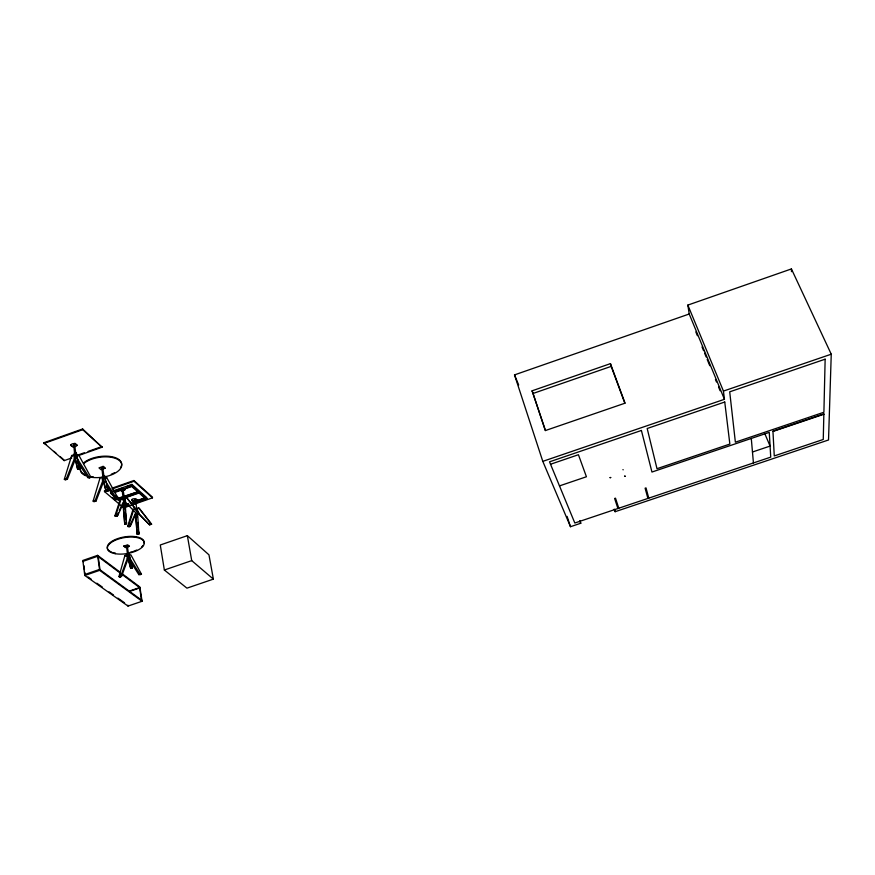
<?xml version="1.0" encoding="UTF-8"?>
<svg xmlns="http://www.w3.org/2000/svg" width="875" height="875" viewBox="0 0 875 875"><rect width="100%" height="100%" fill="white"/><g stroke="black" fill="none" stroke-linecap="round" stroke-linejoin="round"><path stroke-width="1.31" d="M689.216 314.005L514.511 374.894L542.795 461.355L724.445 399.306L689.216 314.005L687.848 305.091L791.416 268.931L831.25 354.2L828.527 439.972L615.136 511.7L614.239 509.141M74.692 455.514L73.817 454.759L71.673 455.514L64.345 479.216L65.242 479.948L67.397 479.183L75.228 459.517L73.708 444.894L74.67 445.102L75.917 454.42M74.659 445.2L73.227 445.309M74.32 454.311L74.43 453.097L76.366 452.955L79.516 468.792L77.569 468.945L74.856 458.314L74.32 454.311L76.245 454.158L76.366 452.955M77.569 468.945L74.43 453.097M102.878 478.078L102.058 477.367L99.991 478.1L93.133 501.091L93.975 501.769L96.053 501.047L103.436 481.972L101.839 467.775L102.758 467.972L104.07 477.028M102.758 467.972L101.38 468.169M65.439 479.402L66.27 479.117M65.439 479.566L66.216 479.303M102.703 475.814L103.119 480.845L106.094 491.367L107.953 491.203L108.117 490.077L104.552 475.661L102.703 475.814L106.094 491.367M104.398 476.798L104.552 475.661M78.148 468.409L79.089 468.278L78.258 468.738M88.845 477.673L89.764 477.553L88.812 477.455M124.677 498.192L124.414 498.586C126.623 501.802 122.336 502.611 126.186 504.328L126.416 505.816L128.844 504.963M94.183 501.255L95.08 501.298L94.237 501.309M124.731 524.048L123.375 502.884L125.147 502.731L126.492 523.884L124.731 524.048L122.981 504.131M124.906 555.483L125.617 556.041L127.477 555.395L126.766 554.848L124.906 555.483L118.945 576.581L119.656 577.117L121.527 576.472L128.013 558.994L126.492 545.967L127.291 546.109L128.494 554.094M135.461 500.161L134.159 500.358L135.461 500.161L137.32 512.345M127.225 554.487L127.389 553.569L129.03 553.405L132.366 568.214L130.703 568.389L127.761 558.097M106.695 491.083L107.548 490.798M128.866 554.323L129.03 553.405M130.703 568.389L127.389 553.569M137.156 534.297L135.844 513.527L137.583 513.363L138.884 534.122L137.156 534.297L135.428 514.73M117.414 499.188L116.572 499.472L117.403 499.089M116.714 516.02L115.872 515.823M126.12 523.523L125.366 523.698L126.033 523.556M126.164 523.677L125.278 523.589L126.088 523.578M129.5 526.498L128.669 526.564L129.434 526.334M119.875 576.866L120.652 576.702M137.594 513.734L138.436 513.931M137.703 533.848L138.48 533.641L137.867 534.166M137.736 534.056L138.545 533.728L137.856 533.903M131.316 568.258L132.059 568.061M149.844 524.3L150.708 524.442M140.58 574.656L140.273 574.613M119.656 577.117L120.367 574.634M610.072 477.597L610.717 477.553M610.094 477.717L610.684 477.488M135.931 513.647L130.452 525.984L129.456 526.783L127.641 526.455L133.12 509.108M127.641 526.455L128.636 525.656L133.722 509.556M623.208 469.809L622.923 469.645M624.564 476.175L625.209 476.273M625.1 476.109L624.652 476.252M114.855 515.911L120.597 498.389L121.603 497.569L123.441 497.941L124.02 501.736L117.731 515.452L116.725 516.261L114.855 515.911L115.861 515.102L121.603 497.569M118.945 576.581L120.805 575.936L127.302 558.447L126.766 554.848M93.133 501.091L95.222 500.358L102.616 481.261L102.058 477.367M64.345 479.216L66.5 478.45L74.342 458.762L73.817 454.759M130.003 525.547L135.494 513.198M116.725 516.261L118.289 512.837M119.339 510.552L122.489 503.694M79.034 468.398L78.225 468.508L79.111 468.508M115.905 515.977L116.747 515.856M87.73 477.542L88.78 476.656L90.792 477.072L89.742 477.958L87.73 477.542L77.612 461.716M105.689 478.417L106.706 477.553L118.442 498.881L117.403 499.734L115.5 499.352L106.422 485.177M115.5 499.352L116.528 498.509L118.442 498.881M122.434 498.75L123.441 497.941M123.014 502.556L124.02 501.736M134.914 509.458L135.898 508.659L136.292 511.164M107.516 490.853L106.717 491.138M138.348 513.822L137.605 513.931M130.955 562.286L138.841 574.623L141.466 574.175L130.9 554.881L129.205 554.608L129.741 558.206L139.781 573.913M141.466 574.175L138.841 574.623M89.206 477.356L89.305 477.345M71.75 457.953L64.17 460.633L43.75 442.783L82.622 428.958L102.069 447.212L78.072 455.711M43.837 443.505L82.72 429.68L102.069 447.212M77.164 445.342C73.872 449.17 66.062 444.095 74.977 443.406L77.175 445.408L74.977 443.406M77.973 455.011L84.284 452.769M88.08 451.434L101.97 446.512M75.611 458.872L74.747 458.85L74.648 455.306M103.097 466.375L98.984 467.895L101.03 469.689L105.142 468.234L103.097 466.375L105.131 468.169M103.709 480.725L103.633 481.348M103.327 481.239L102.845 477.892M109.561 489.048L104.431 490.853L104.541 491.619L123.747 507.872L123.627 507.117M112.12 488.152L133.919 480.506L152.359 497.098L152.48 497.842L124.994 507.434M104.541 491.619L109.67 489.814M112.241 488.917L134.039 481.272L152.48 497.842M132.18 504.252L147 499.078L146.759 497.602L131.928 484.378L110.502 491.881L110.72 493.391L113.783 495.994M112.93 491.498L123.419 487.823M126.558 486.73L130.266 485.428M114.505 492.067L132.158 485.887L147 499.078M114.384 492.581L131.742 486.5L145.852 499.034L131.272 504.12M138.819 491.498L118.825 498.039L119.044 499.527L121.505 498.673M137.594 491.936L119.208 498.356L115.763 495.425M123.955 497.82L138.688 492.669L138.447 491.17M124.206 502.545L123.703 501.987L124.939 501.878L124.305 497.875L126.306 497.175L139.344 513.68L137.32 514.38L136.566 513.734L138.589 513.023L139.344 513.68M126.788 497.284L139.059 492.997M131.917 500.073C137.955 504.58 126.208 498.389 135.844 498.706L137.681 500.314M126.186 504.328L128.614 503.486M131.042 502.633L145.611 497.547L141.728 494.091M136.883 501.047L144.287 498.466M129.708 505.116L126 506.406L122.948 503.803M136.741 508.594L138.709 507.905L139.442 508.55L151.605 524.191L149.614 524.88L138.217 513.253M532.109 390.808L610.444 363.639L625.067 403.167L545.322 430.577L532.109 390.808L545.475 430.533M148.881 524.245L150.872 523.556L151.605 524.191M533.148 393.433L611.188 366.373L610.444 363.639M123.944 546.142L127.641 544.797L129.412 546.263L125.716 547.542L123.933 546.077L125.716 547.542M120.367 572.392L97.606 555.352L82.808 560.47L84.787 575.477L128.023 606.069L142.056 601.278L139.88 586.994L122.533 574.011M125.705 547.477L129.412 546.263M187.359 535.653L160.278 544.994L164.358 570.019L186.933 588.153L213.38 579.13L208.961 554.837L187.359 535.653L191.723 560.623L213.38 579.13M127.925 558.37L127.466 555.275M84.787 575.477L99.663 570.347L142.056 601.278M164.358 570.019L191.723 560.623M129.434 591.03L139.595 587.552L141.509 600.097M131.13 590.909L140.011 587.869L97.727 556.259L82.928 561.378L83.409 561.728M724.445 399.306L723.439 391.081L831.25 354.2M550.528 464.242L578.43 454.727L586.425 476.755L559.475 485.898M772.964 431.452L823.845 414.247M752.467 452.003L770.077 446.075L764.783 433.584M542.795 461.355L570.489 526.706L580.77 523.25L579.917 520.691M75.677 458.161L75.086 458.73M130.867 567.47L132.53 567.295M137.331 533.291L139.07 533.127M124.895 523.02L126.667 522.856M106.247 490.23L108.117 490.077M77.689 467.731L79.647 467.578M128.636 525.656L130.452 525.984M115.861 515.102L117.731 515.452M134.105 508.32L135.898 508.659M122.095 489.748L123.441 500.894M106.706 477.553L104.792 477.159L105.164 479.752M87.992 576.92L91.317 579.272M96.852 583.198L102.397 587.125M109.047 591.839L113.488 594.978M117.917 598.128L124.567 602.842M141.925 600.403L99.542 569.428L84.667 574.558L85.138 574.897L84.798 572.261M120.805 575.936L121.527 576.472M127.302 558.447L128.013 558.994M95.222 500.358L96.053 501.047M66.5 478.45L67.397 479.183M43.75 442.783L45.784 444.5M53.911 451.358L55.945 453.064M60.014 456.498L63.055 459.069M112.514 497.7L115.544 500.27M117.852 499.461L119.886 501.2M117.009 497.798L119.427 499.855M124.414 504.109L126.416 505.816M74.342 458.762L75.228 459.517M102.616 481.261L103.436 481.972M71.673 455.514L72.559 456.269M124.305 497.875L125.07 498.531M70.711 445.003L72.92 446.928M135.472 488.523L137.452 490.295M122.927 498.356L123.594 500.861M138.064 512.98L149.614 524.88M137.32 514.38L124.873 501.67L125.639 502.327L125.256 499.8M138.709 507.905L150.872 523.556M126.306 497.175L138.589 513.023M105.35 481.053L116.528 498.509M88.78 476.656L77.208 458.555L76.672 454.552L78.695 455L90.792 477.072M123.025 489.256L124.392 498.17M687.848 305.091L723.439 391.081M695.844 331.942L697.397 335.694M702.034 346.959L703.587 350.711M704.616 353.216L706.169 356.967M707.197 359.472L709.778 365.728M715.455 379.487L716.494 381.992M718.561 387.002L720.103 390.753M514.511 374.894L518.678 385M579.972 521.281L580.77 523.25M611.188 366.373L624.837 403.255M614.458 509.677L615.136 511.7M617.914 508.517L614.622 498.477L615.497 498.181L618.778 508.233M567.098 516.403L570.489 526.706M129.773 559.212L132.366 568.214M106.466 485.942L107.953 491.203M647.905 498.433L645.116 488.195L646.002 487.9L648.769 498.148M77.394 460.523L79.516 468.792M133.919 480.506L134.039 481.272M137.484 509.228L137.867 511.733M136.828 509.283L137.167 511.427M131.928 484.378L132.158 485.887M129.052 555.527L129.402 557.922M127.892 605.194L128.023 606.069M82.622 428.958L82.72 429.68M98.197 556.609L100.013 569.778M97.606 555.352L99.663 570.347M83.923 565.677L84.448 569.625M64.072 459.922L64.17 460.633M751.286 438.452L753.43 462.952M137.156 514.566L137.386 517.169M137.845 522.386L138.305 527.603M138.655 531.519L138.884 534.122M124.644 502.655L125.223 509.283M125.562 513.275L126.153 519.903M791.416 268.931L791.47 271.655M83.606 462.897A20.88 10.062 -8.2 0 1 110.086 456.444A20.88 10.062 -8.2 0 1 120.509 467.742M114.57 472.708A20.88 10.062 -8.2 0 1 111.3 474.206M93.242 476.809A20.88 10.062 -8.2 0 1 90.803 476.514M85.575 475.037A20.88 10.062 -8.2 0 1 83.398 473.867M82.513 473.2A20.88 10.062 -8.2 0 1 80.763 466.484M83.705 463.597A20.88 10.062 -8.2 0 1 118.191 459.67A20.88 10.062 -8.2 0 1 105.175 476.733M102.528 477.203A20.88 10.062 -8.2 0 1 89.753 476.984M85.662 475.727A20.88 10.062 -8.2 0 1 80.861 467.184M143.062 545.398A18.67 8.105 -9.4 0 1 141.717 546.864M136.719 550.025A18.67 8.105 -9.4 0 1 133.645 551.261M132.562 551.622A18.67 8.105 -9.4 0 1 130.277 552.256M115.402 553.109A18.67 8.105 -9.4 0 1 112.908 552.552M111.803 552.18A18.67 8.105 -9.4 0 1 119.984 537.895A18.67 8.105 -9.4 0 1 144.102 543.189M823.856 413.919L823.255 439.469L774.266 455.941L772.942 431.134L823.856 413.919M825.147 359.188L823.9 412.256L735.372 442.192L729.706 391.825L825.147 359.188M125.333 489.497L121.352 490.962L125.333 489.497M641.408 430.467L549.533 461.825L574.82 523.009L770.733 457.122L769.267 432.37L651.952 472.041L641.408 430.467M724.752 402.019L647.183 428.498L656.994 468.705L729.859 444.062L724.752 402.019M115.183 553.689A18.681 8.105 -9.4 0 0 144.2 543.823A18.681 8.105 -9.4 0 0 118.016 539.186A18.681 8.105 -9.4 0 0 115.183 553.689"/></g></svg>
